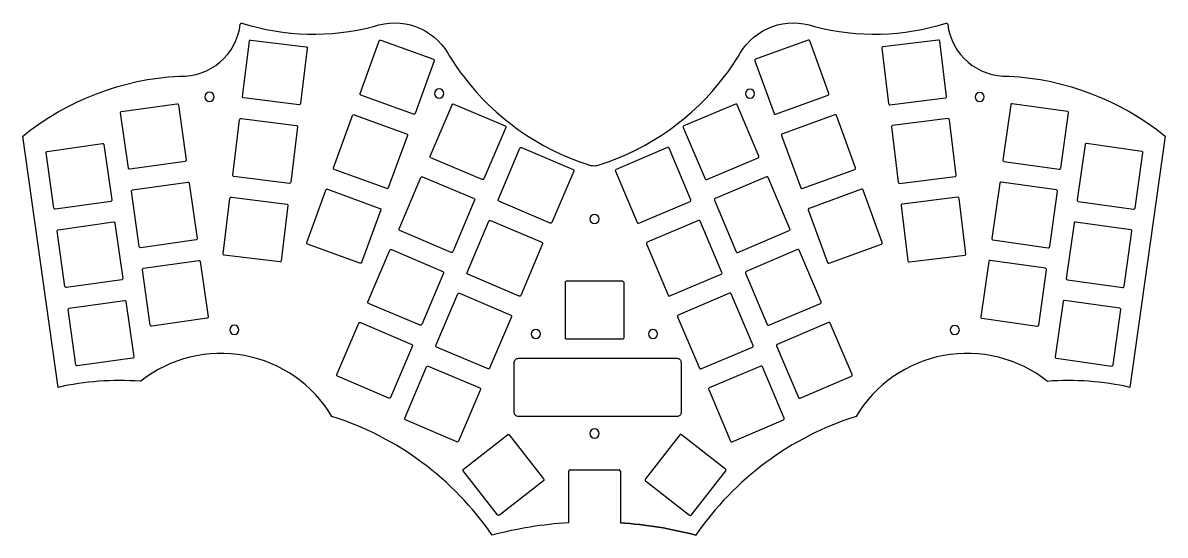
# Model space of a CAD drawing. Header units: millimetres. Extents: x 2 to 276, y 2 to 125.
import ezdxf

# ---------------------------------------------------------------- set-up
doc = ezdxf.new("R2010")
doc.units = ezdxf.units.MM
doc.header["$MEASUREMENT"] = 0
for name, color, linetype in [('BoardOutLine', 6, 'Continuous'), ('Multi-Layer', 9, 'Continuous'), ('switch plate hole', 201, 'Continuous')]:
    doc.layers.add(name, color=color, linetype=linetype)

# ---------------------------------------------------------------- blocks, each defined once
blk = doc.blocks.new('sp hole')
at = {"layer": 'switch plate hole'}
blk.add_lwpolyline([(-77.32, 53.17), (-63.92, 53.17, -0.414214), (-63.62, 52.87), (-63.62, 39.47, -0.414214), (-63.92, 39.17), (-77.32, 39.17, -0.414214), (-77.62, 39.47), (-77.62, 52.87, -0.414214)], format="xyb", close=True, dxfattribs=at)
blk = doc.blocks.new('sph')
at = {"layer": 'switch plate hole'}
for p, q in [((133.64, 8.17), (133.64, 20.55)), ((133.94, 20.85), (145.74, 20.85)), ((146.04, 20.55), (146.04, 8.16))]:
    blk.add_line(p, q, dxfattribs=at)
blk.add_lwpolyline([(121.6, 47.63), (159.6, 47.63, -0.414214), (160.6, 46.63), (160.6, 34.63, -0.414214), (159.6, 33.63), (121.6, 33.63, -0.414214), (120.6, 34.63), (120.6, 46.63, -0.414214)], format="xyb", close=True, dxfattribs=at)
for centre, start, end in [((133.94, 20.55), 90, 180), ((145.74, 20.55), 0, 90)]:
    blk.add_arc(centre, 0.3, start, end, dxfattribs=at)
for p, rotation in [((127.63, 61.78), 352.9996334846549), ((143.06, 47.53), 339.9984029727321), ((110.36, 64.95), 8.001183566133372), ((156.45, 29.47), 336.999958230949), ((125.3, 42.92), 352.9996334846549), ((136.65, 29.65), 339.9984029727321), ((92.51, 55.38), 8.001183566133372), ((172.75, 19.01), 336.999958230949), ((148.99, 12), 336.999958230949), ((112.99, 46.13), 8.001183566133372), ((130.24, 11.76), 339.9984029727321), ((122.98, 24.06), 352.9996334846549), ((95.15, 36.57), 8.001183566133372), ((165.28, 1.53), 336.999958230949), ((141.52, -5.47), 336.999958230949), ((115.63, 27.32), 8.001183566133372), ((157.82, -15.94), 336.999958230949), ((97.78, 17.75), 8.001183566133372), ((134.06, -22.95), 336.999958230949), ((150.36, -33.41), 336.999958230949), ((125.08, -64.43), 307.9998887554308)]:
    blk.add_blockref('sp hole', p, dxfattribs=dict(at, rotation=rotation))
for p, xscale, rotation in [((136.62, 47.53), -0.9999999999999994, 20.00014158217553), ((152.05, 61.78), -1, 6.998911070252798), ((123.23, 29.47), -1, 22.99858632395865), ((169.32, 64.95), -1, 351.9973609887744), ((143.02, 29.65), -0.9999999999999994, 20.00014158217553), ((154.37, 42.92), -1, 6.998911070252798), ((187.16, 55.38), -1, 351.9973609887744), ((106.93, 19.01), -1, 22.99858632395865), ((130.69, 12), -1, 22.99858632395865), ((149.43, 11.76), -0.9999999999999994, 20.00014158217553), ((166.68, 46.13), -1, 351.9973609887744), ((156.7, 24.06), -1, 6.998911070252798), ((114.39, 1.54), -1, 22.99858632395865), ((184.53, 36.56), -1, 351.9973609887744), ((138.15, -5.47), -1, 22.99858632395865), ((164.05, 27.32), -1, 351.9973609887744), ((121.85, -15.94), -1, 22.99858632395865), ((181.89, 17.75), -1, 351.9973609887744), ((145.61, -22.95), -1, 22.99858632395865), ((129.32, -33.41), -1, 22.99858632395865), ((154.59, -64.43), -0.9999999999999998, 51.99865579947694)]:
    blk.add_blockref('sp hole', p, dxfattribs=dict(at, xscale=xscale, rotation=rotation))
blk.add_blockref('sp hole', (210.46, 13.01), dxfattribs=at)

msp = doc.modelspace()

# ---------------------------------------------------------------- linework, layer by layer
at = {"layer": 'BoardOutLine'}
for points in [[(2.31, 98.11, -0.157495), (39.85, 112.49, 0.392251), (54.48, 124.93, -0.46989), (54.87, 125.18, 0.140957), (86.45, 124.4, -0.35686), (104.27, 117.97, 0.027471), (108, 112.43, 0.153968), (137.87, 91.26, 0.083707), (139.34, 90.97, 0.083707), (140.8, 91.26, 0.153968), (170.67, 112.43, 0.027471), (174.41, 117.97, -0.35686), (192.22, 124.4, 0.140957), (223.8, 125.18, -0.46989), (224.19, 124.93, 0.392251), (238.82, 112.49, -0.157495), (276.36, 98.11), (276.36, 98.11), (267.92, 37.79)], [(133.26, 5.34, 0.048354), (114.9, 2.36, 0.16754), (76.47, 30.82, 0.452302), (30.65, 39.32, -0.187973), (30.44, 39.26, 0.076127), (10.76, 37.79)], [(267.92, 37.79, 0.076578), (248.11, 39.25, 0.453437), (202.2, 30.82, 0.16754), (163.77, 2.36, 0.047693), (145.66, 5.32, -0.047693), (163.77, 2.36)]]:
    msp.add_lwpolyline(points, format="xyb", dxfattribs=at)
msp.add_lwpolyline([(10.76, 37.79), (10.76, 37.79), (2.31, 98.11)], dxfattribs=at)
at = {"layer": 'Multi-Layer'}
for points in [[(47.09, 108.61), (47.09, 108.61), (47.09, 108.61)], [(102.18, 109.4), (102.18, 109.4), (102.18, 109.4)], [(102.18, 107.2), (102.18, 107.2), (102.18, 107.2)], [(176.76, 109.38), (176.76, 109.38), (176.76, 109.38)], [(176.76, 107.18), (176.76, 107.18), (176.76, 107.18)], [(231.85, 108.57), (231.85, 108.57), (231.85, 108.57)], [(47.09, 106.41), (47.09, 106.41), (47.09, 106.41)], [(231.85, 106.37), (231.85, 106.37), (231.85, 106.37)], [(139.46, 79.29), (139.46, 79.29), (139.46, 79.29)], [(139.46, 77.09), (139.46, 77.09), (139.46, 77.09)], [(53.03, 52.7), (53.03, 52.7), (53.03, 52.7)], [(225.89, 52.68), (225.89, 52.68), (225.89, 52.68)], [(53.03, 50.5), (53.03, 50.5), (53.03, 50.5)], [(125.37, 51.72), (125.37, 51.72), (125.37, 51.72)], [(125.37, 49.52), (125.37, 49.52), (125.37, 49.52)], [(153.48, 51.73), (153.48, 51.73), (153.48, 51.73)], [(153.48, 49.53), (153.48, 49.53), (153.48, 49.53)], [(225.89, 50.48), (225.89, 50.48), (225.89, 50.48)], [(139.46, 27.84), (139.46, 27.84), (139.46, 27.84)], [(139.46, 25.64), (139.46, 25.64), (139.46, 25.64)]]:
    msp.add_lwpolyline(points, close=True, dxfattribs=at)
for centre, start, end in [((47.09, 107.51), 90, 270), ((47.09, 107.51), 270, 90), ((102.18, 108.3), 90, 270), ((102.18, 108.3), 270, 90), ((176.76, 108.28), 90, 270), ((176.76, 108.28), 270, 90), ((231.85, 107.47), 90, 270), ((231.85, 107.47), 270, 90), ((139.46, 78.19), 90, 270), ((139.46, 78.19), 270, 90), ((53.03, 51.6), 90, 270), ((53.03, 51.6), 270, 90), ((225.89, 51.58), 90, 270), ((225.89, 51.58), 270, 90), ((125.37, 50.62), 90, 270), ((125.37, 50.62), 270, 90), ((153.48, 50.63), 90, 270), ((153.48, 50.63), 270, 90), ((139.46, 26.74), 90, 270), ((139.46, 26.74), 270, 90)]:
    msp.add_arc(centre, 1.1, start, end, dxfattribs=at)

# ---------------------------------------------------------------- block references
at = {"layer": 'switch plate hole'}
msp.add_blockref('sph', (-0.38, -2.84), dxfattribs=at)

doc.saveas('drawing.dxf')
